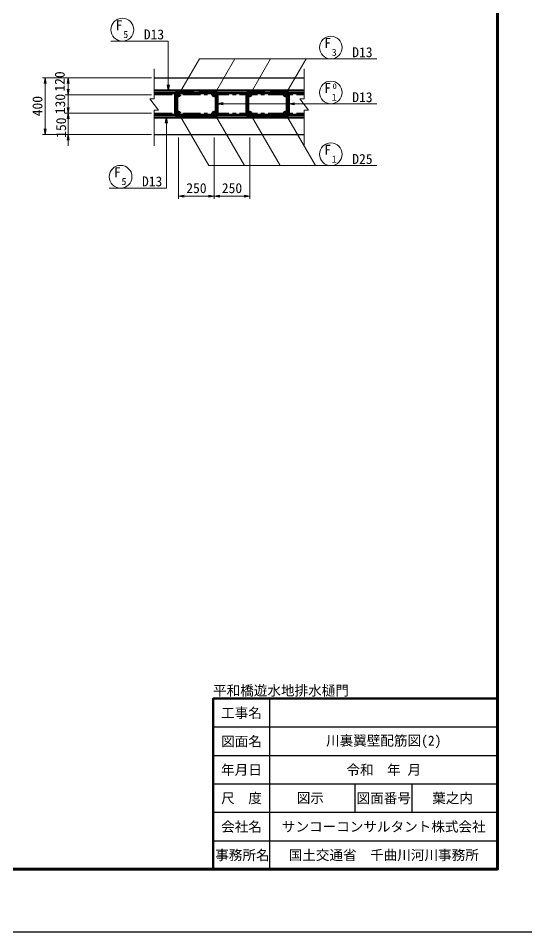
# Model space of a CAD drawing. Header units: millimetres. Extents: x 0 to 126150, y 0 to 29700.
# Drawn here: x 74652 to 83587, y 0 to 16060 of the extents above; entities that cross this region are included whole.
import ezdxf
from ezdxf.enums import TextEntityAlignment as Align

# ---------------------------------------------------------------- set-up
doc = ezdxf.new("R2010")
doc.units = ezdxf.units.MM
doc.header["$LTSCALE"] = 500
doc.linetypes.add('CENTER', pattern=[2, 1.25, -0.25, 0.25, -0.25])
doc.linetypes.add('CONTINU', pattern=[0])
doc.layers.get('Defpoints').update_dxf_attribs({"color": 8})
for name, color, linetype, lineweight in [('D-BMK', 2, 'CENTER', 13), ('D-STR', 3, 'Continuous', 25), ('D-STR-DIM', 7, 'Continuous', 13), ('D-STR-HTXT', 4, 'Continuous', 13), ('D-STR-STR1', 1, 'Continuous', 50), ('D-STR-STR2', 40, 'Continuous', 50), ('D-STR-STR3', 2, 'Continuous', 50), ('D-STR-TXT', 7, 'Continuous', 13), ('D-TTL', 2, 'Continuous', 140), ('D-TTL-FRAM', 2, 'Continuous', 50), ('D-TTL-LINE', 7, 'Continuous', 25), ('D-TTL-TXT', 7, 'Continuous', 25)]:
    doc.layers.add(name, color=color, linetype=linetype, lineweight=lineweight)
doc.styles.add('MS ゴシック', font='')
doc.styles.add('YOKO_GOTHIC', font='')
doc.styles.get('MS ゴシック').set_extended_font_data('MS Gothic')
doc.styles.get('YOKO_GOTHIC').set_extended_font_data('MS Gothic')
doc.dimstyles.new('S50', dxfattribs={"dimscale": 50, "dimtxt": 3.5, "dimasz": 2, "dimexe": 1, "dimexo": 1, "dimgap": 1, "dimtad": 1, "dimdec": 0, "dimzin": 1, "dimdsep": 46, "dimtxsty": 'YOKO_GOTHIC', "dimblk": 'OPEN', "dimcen": 0, "dimclrd": 256, "dimclre": 256, "dimclrt": 256, "dimaunit": 1, "dimadec": 3, "dimazin": 0, "dimtfac": 1, "dimtdec": 0, "dimtix": 1, "dimtmove": 2, "dimatfit": 3, "dimldrblk": 'OPEN', "dimfxl": 1, "dimlwd": -1, "dimlwe": -1, "dimarcsym": 2})
doc.dimstyles.new('S50-20', dxfattribs={"dimscale": 50, "dimtxt": 3.5, "dimasz": 2, "dimexe": 1, "dimexo": 1, "dimgap": 1, "dimtad": 1, "dimdec": 0, "dimlfac": 0.4, "dimzin": 1, "dimdsep": 46, "dimtxsty": 'YOKO_GOTHIC', "dimblk": 'OPEN', "dimcen": 0, "dimclrd": 256, "dimclre": 256, "dimclrt": 256, "dimaunit": 1, "dimadec": 3, "dimazin": 0, "dimtfac": 1, "dimtdec": 0, "dimtix": 1, "dimtmove": 2, "dimatfit": 3, "dimldrblk": 'OPEN', "dimfxl": 1, "dimlwd": -1, "dimlwe": -1, "dimarcsym": 0})

# ---------------------------------------------------------------- blocks, each defined once
blk = doc.blocks.new('_Open')
at = {"color": 0, "linetype": 'ByBlock', "lineweight": -2}
for p, q in [((-1, 0.17), (0, 0)), ((-1, -0.17), (0, 0)), ((0, 0), (-1, 0))]:
    blk.add_line(p, q, dxfattribs=at)
blk = doc.blocks.new('*D184')
at = {"layer": 'D-STR-DIM', "transparency": 16777216}
for p, q in [((78095, 13965), (78095, 12884)), ((78720, 13965), (78720, 12884)), ((78195, 12934), (78620, 12934))]:
    blk.add_line(p, q, dxfattribs=at)
at = {"layer": 'Defpoints', "color": 0, "transparency": 16777216}
for p in [(78095, 14015), (78720, 14015), (78720, 12934)]:
    blk.add_point(p, dxfattribs=at)
at = {"layer": 'D-STR-DIM', "transparency": 16777216, "xscale": 100, "yscale": 100, "zscale": 100, "rotation": 180}
blk.add_blockref('_Open', (78095, 12934), dxfattribs=at)
at = {"layer": 'D-STR-DIM', "transparency": 16777216, "xscale": 100, "yscale": 100, "zscale": 100}
blk.add_blockref('_Open', (78720, 12934), dxfattribs=at)
at = {"layer": 'D-STR-DIM', "transparency": 16777216, "insert": (78408, 13072), "char_height": 175, "attachment_point": 5, "style": 'YOKO_GOTHIC'}
blk.add_mtext('250', dxfattribs=at)
blk = doc.blocks.new('*D185')
at = {"layer": 'D-STR-DIM', "transparency": 16777216}
for p, q in [((77470, 13965), (77470, 12884)), ((78095, 13965), (78095, 12884)), ((77570, 12934), (77995, 12934))]:
    blk.add_line(p, q, dxfattribs=at)
at = {"layer": 'Defpoints', "color": 0, "transparency": 16777216}
for p in [(77470, 14015), (78095, 14015), (78095, 12934)]:
    blk.add_point(p, dxfattribs=at)
at = {"layer": 'D-STR-DIM', "transparency": 16777216, "xscale": 100, "yscale": 100, "zscale": 100, "rotation": 180}
blk.add_blockref('_Open', (77470, 12934), dxfattribs=at)
at = {"layer": 'D-STR-DIM', "transparency": 16777216, "xscale": 100, "yscale": 100, "zscale": 100}
blk.add_blockref('_Open', (78095, 12934), dxfattribs=at)
at = {"layer": 'D-STR-DIM', "transparency": 16777216, "insert": (77783, 13072), "char_height": 175, "attachment_point": 5, "style": 'YOKO_GOTHIC'}
blk.add_mtext('250', dxfattribs=at)
blk = doc.blocks.new('*D186')
at = {"layer": 'D-STR-DIM', "transparency": 16777216}
for p, q in [((75527, 14815), (75527, 14915)), ((76992, 14715), (75477, 14715)), ((75527, 14390), (75527, 14715)), ((76992, 14390), (75477, 14390)), ((75527, 14290), (75527, 14190))]:
    blk.add_line(p, q, dxfattribs=at)
at = {"layer": 'Defpoints', "color": 0, "transparency": 16777216}
for p in [(75527, 14715), (77042, 14715), (77042, 14390)]:
    blk.add_point(p, dxfattribs=at)
at = {"layer": 'D-STR-DIM', "transparency": 16777216, "xscale": 100, "yscale": 100, "zscale": 100}
for p, rotation in [((75527, 14715), 270), ((75527, 14390), 90)]:
    blk.add_blockref('_Open', p, dxfattribs=dict(at, rotation=rotation))
at = {"layer": 'D-STR-DIM', "transparency": 16777216, "insert": (75390, 14552), "char_height": 175, "attachment_point": 5, "rotation": 90, "style": 'YOKO_GOTHIC'}
blk.add_mtext('130', dxfattribs=at)
blk = doc.blocks.new('*D187')
at = {"layer": 'D-STR-DIM', "transparency": 16777216}
for p, q in [((75527, 14490), (75527, 14590)), ((76992, 14390), (75477, 14390)), ((75527, 14015), (75527, 14390)), ((76992, 14015), (75477, 14015)), ((75527, 13915), (75527, 13815))]:
    blk.add_line(p, q, dxfattribs=at)
at = {"layer": 'Defpoints', "color": 0, "transparency": 16777216}
for p in [(75527, 14390), (77042, 14390), (77042, 14015)]:
    blk.add_point(p, dxfattribs=at)
at = {"layer": 'D-STR-DIM', "transparency": 16777216, "xscale": 100, "yscale": 100, "zscale": 100}
for p, rotation in [((75527, 14390), 270), ((75527, 14015), 90)]:
    blk.add_blockref('_Open', p, dxfattribs=dict(at, rotation=rotation))
at = {"layer": 'D-STR-DIM', "transparency": 16777216, "insert": (75406, 14136), "char_height": 175, "attachment_point": 5, "rotation": 90, "style": 'YOKO_GOTHIC'}
blk.add_mtext('150', dxfattribs=at)
blk = doc.blocks.new('*D188')
at = {"layer": 'D-STR-DIM', "transparency": 16777216}
for p, q in [((76992, 15015), (75477, 15015)), ((75527, 14815), (75527, 14915)), ((76992, 14715), (75477, 14715))]:
    blk.add_line(p, q, dxfattribs=at)
at = {"layer": 'Defpoints', "color": 0, "transparency": 16777216}
for p in [(75527, 15015), (77042, 15015), (77042, 14715)]:
    blk.add_point(p, dxfattribs=at)
at = {"layer": 'D-STR-DIM', "transparency": 16777216, "xscale": 100, "yscale": 100, "zscale": 100}
for p, rotation in [((75527, 15015), 90), ((75527, 14715), 270)]:
    blk.add_blockref('_Open', p, dxfattribs=dict(at, rotation=rotation))
at = {"layer": 'D-STR-DIM', "transparency": 16777216, "insert": (75382, 14948), "char_height": 175, "attachment_point": 5, "rotation": 90, "style": 'YOKO_GOTHIC'}
blk.add_mtext('120', dxfattribs=at)
blk = doc.blocks.new('*D189')
at = {"layer": 'D-STR-DIM', "transparency": 16777216}
for p, q in [((76992, 15015), (75077, 15015)), ((75127, 14115), (75127, 14915)), ((76992, 14015), (75077, 14015))]:
    blk.add_line(p, q, dxfattribs=at)
at = {"layer": 'Defpoints', "color": 0, "transparency": 16777216}
for p in [(75127, 15015), (77042, 15015), (77042, 14015)]:
    blk.add_point(p, dxfattribs=at)
at = {"layer": 'D-STR-DIM', "transparency": 16777216, "xscale": 100, "yscale": 100, "zscale": 100}
for p, rotation in [((75127, 15015), 90), ((75127, 14015), 270)]:
    blk.add_blockref('_Open', p, dxfattribs=dict(at, rotation=rotation))
at = {"layer": 'D-STR-DIM', "transparency": 16777216, "insert": (74990, 14515), "char_height": 175, "attachment_point": 5, "rotation": 90, "style": 'YOKO_GOTHIC'}
blk.add_mtext('400', dxfattribs=at)

msp = doc.modelspace()

# ---------------------------------------------------------------- linework, layer by layer
at = {"layer": 'D-BMK', "ltscale": 0.5}
for p, q in [((77041.9, 14714.6), (79677, 14714.6)), ((77041.9, 14389.6), (79677, 14389.6))]:
    msp.add_line(p, q, dxfattribs=at)
at = {"layer": 'D-STR'}
for p, q in [((77041.9, 15014.6), (79677, 15014.6)), ((77041.9, 14014.6), (79677, 14014.6))]:
    msp.add_line(p, q, dxfattribs=at)
at = {"layer": 'D-STR-HTXT'}
for p, q in [((76281.5, 15658.5), (77288, 15658.5)), ((77470.1, 14714.6), (77834.1, 15345.1)), ((80951.6, 15345.1), (77834.1, 15345.1)), ((78095.1, 14714.6), (78459.1, 15345.1)), ((78720.1, 14714.6), (79084.1, 15345.1)), ((79345, 14714.6), (79709.1, 15345.1)), ((79945, 14554.8), (80951.6, 14554.8)), ((77470.1, 14389.6), (78001.8, 13468.7)), ((78095.1, 14389.6), (78626.7, 13468.7)), ((78720.1, 14389.6), (79251.7, 13468.7)), ((79345, 14389.6), (79876.7, 13468.7)), ((80951.6, 13468.7), (78001.8, 13468.7)), ((76249.8, 13073.9), (77256.4, 13073.9))]:
    msp.add_line(p, q, dxfattribs=at)
for points in [[(77041.9, 13818.6), (77041.9, 14442.1), (77116.9, 14442.1), (76966.9, 14642.1), (77041.9, 14642.1), (77041.9, 15170.4)], [(79677, 13818.6), (79677, 14442.1), (79752, 14442.1), (79602, 14642.1), (79677, 14642.1), (79677, 15170.4)]]:
    msp.add_lwpolyline(points, dxfattribs=at)
for centre in [(76481.5, 15858.5), (80145, 15545.1), (80145, 14754.8), (80145, 13668.7), (76449.8, 13273.9)]:
    msp.add_circle(centre, 200, dxfattribs=at)
at = {"layer": 'D-STR-STR1'}
for p, q in [((77041.9, 14789.6), (79677, 14789.6)), ((77041.9, 14742.1), (77416.8, 14742.1)), ((77720, 14742.1), (77845.1, 14742.1)), ((78148.5, 14742.1), (78666.7, 14742.1)), ((78970, 14742.1), (79095.1, 14742.1)), ((79398.5, 14742.1), (79677, 14742.1)), ((77041.9, 14362.1), (77416.8, 14362.1)), ((77041.9, 14314.6), (79677, 14314.6)), ((78148.5, 14362.1), (78666.7, 14362.1)), ((79398.5, 14362.1), (79677, 14362.1))]:
    msp.add_line(p, q, dxfattribs=at)
at = {"layer": 'D-STR-STR2'}
for centre in [(77470.1, 14714.6), (78095.1, 14714.6), (78720.1, 14714.6), (79345, 14714.6), (77470.1, 14389.6), (78095.1, 14389.6), (78720.1, 14389.6), (79345, 14389.6)]:
    msp.add_circle(centre, 27.5, dxfattribs=at)
at = {"layer": 'D-STR-STR3'}
for p, q in [((77410.1, 14389.6), (77410.1, 14714.6)), ((77442.6, 14389.6), (77442.6, 14714.6)), ((77470, 14774.6), (77720, 14774.6)), ((77470, 14742.1), (77720, 14742.1)), ((77720, 14742.1), (77720, 14774.6)), ((77845.1, 14742.1), (77845.1, 14774.6)), ((77845.1, 14774.6), (78095.1, 14774.6)), ((77845.1, 14742.1), (78095.1, 14742.1)), ((78122.6, 14389.6), (78122.6, 14714.6)), ((78155.2, 14389.6), (78155.4, 14714.6)), ((78660.1, 14389.6), (78660.1, 14714.6)), ((78692.6, 14389.6), (78692.6, 14714.6)), ((78720, 14774.6), (78970, 14774.6)), ((78720, 14742.1), (78970, 14742.1)), ((78970, 14742.1), (78970, 14774.6)), ((79095.1, 14742.1), (79095.1, 14774.6)), ((79095.1, 14774.6), (79345, 14774.6)), ((79095.1, 14742.1), (79345, 14742.1)), ((79372.5, 14389.6), (79372.5, 14714.6)), ((79405.1, 14389.6), (79405.3, 14714.6)), ((77470.1, 14362.1), (78095.1, 14362.1)), ((77470.1, 14329.6), (78095.1, 14329.6)), ((78720.1, 14362.1), (79345, 14362.1)), ((78720.1, 14329.6), (79345.1, 14329.6))]:
    msp.add_line(p, q, dxfattribs=at)
for centre, start, end in [((77470.1, 14714.6), 90.00001, 180), ((78095.2, 14714.6), 0, 90.00001), ((78720.1, 14714.6), 90.00001, 180), ((79345.1, 14714.6), 0, 90.00001), ((77470.1, 14389.6), 180, 270), ((78095.2, 14389.6), 270, 0), ((78720.1, 14389.6), 180, 270), ((79345.1, 14389.6), 270, 0)]:
    msp.add_arc(centre, 60, start, end, dxfattribs=at)
at = {"layer": 'D-TTL'}
msp.add_lwpolyline([(43075, 28600), (43075, 1100), (83075, 1100), (83075, 28600)], close=True, dxfattribs=at)
at = {"layer": 'D-TTL-FRAM'}
msp.add_lwpolyline([(78075, 1100), (78075, 4100), (83075, 4100)], dxfattribs=at)
at = {"layer": 'D-TTL-LINE'}
for p, q in [((79075, 1100), (79075, 4100)), ((78075, 3600), (83075, 3600)), ((78075, 3100), (83075, 3100)), ((78075, 2600), (83075, 2600)), ((80575, 2100), (80575, 2600)), ((81575, 2100), (81575, 2600)), ((78075, 2100), (83075, 2100)), ((78075, 1600), (83075, 1600))]:
    msp.add_line(p, q, dxfattribs=at)
at = {"layer": 'Defpoints', "color": 1}
msp.add_lwpolyline([(42050, 29700), (42050, 0), (84100, 0), (84100, 29700)], close=True, dxfattribs=at)

# ---------------------------------------------------------------- block references
at = {"layer": 'D-STR-HTXT', "xscale": 100, "yscale": 100, "zscale": 100, "rotation": 180}
msp.add_blockref('_Open', (79405.2, 14554.8), dxfattribs=at)

# ---------------------------------------------------------------- texts
at = {"layer": 'D-STR-TXT', "style": 'YOKO_GOTHIC'}
for s, height, p in [('F', 175, (76425.2, 15850.2)), ('5', 125, (76540.9, 15712.4)), ('F', 175, (80088.7, 15536.8)), ('3', 125, (80204.4, 15398.9)), ('F', 175, (80088.7, 14746.4)), ('0', 100, (80213.1, 14814.9)), ('1', 125, (80204.4, 14608.6)), ('F', 175, (80088.7, 13660.4)), ('1', 125, (80204.4, 13522.6)), ('F', 175, (76393.6, 13265.6)), ('5', 125, (76509.2, 13127.8))]:
    msp.add_text(s, height=height, dxfattribs=at).set_placement(p, align=Align.CENTER)
for s, p in [('D13', (76858, 15688.5)), ('D13', (80521.5, 15375.1)), ('D13', (80521.5, 14584.8)), ('D25', (80521.5, 13498.7)), ('D13', (76826.3, 13103.9))]:
    msp.add_text(s, height=175, dxfattribs=at).set_placement(p)
at = {"layer": 'D-TTL-TXT', "style": 'MS ゴシック'}
msp.add_text('平和橋遊水地排水樋門', height=175, dxfattribs=at).set_placement((78075, 4100), align=Align.BOTTOM_LEFT)
for s, p in [('工事名', (78575, 3850)), ('図面名', (78575, 3350)), ('川裏翼壁配筋図(2)', (81075, 3350)), ('年月日', (78575, 2850)), ('令和  年 月', (81075, 2850)), ('尺\u3000度', (78575, 2350)), ('図示', (79784.9, 2350)), ('図面番号', (81075, 2350)), ('葉之内', (82284.9, 2350)), ('会社名', (78575, 1850)), ('サンコーコンサルタント株式会社', (81075, 1850)), ('事務所名', (78591.1, 1350)), ('国土交通省\u3000千曲川河川事務所', (81075, 1350))]:
    msp.add_text(s, height=175, dxfattribs=at).set_placement(p, align=Align.MIDDLE)

# ---------------------------------------------------------------- dimensions: what is measured, and where the dimension line sits
at = {"layer": 'D-STR-DIM'}
for base, p1, p2, picture, middle in [((75527.4, 15014.6), (77041.9, 14714.6), (77041.9, 15014.6), '*D188', (75381.9, 14947.7)), ((75527.4, 14389.6), (77041.9, 14014.6), (77041.9, 14389.6), '*D187', (75405.7, 14135.6))]:
    dim = msp.add_linear_dim(base=base, p1=p1, p2=p2, angle=90, dimstyle='S50-20', dxfattribs=at)
    dim.commit()
    dim.dimension.update_dxf_attribs({"geometry": picture, "text_midpoint": middle, "dimtype": 160})
for base, p1, p2, picture, middle in [((75127.4, 15014.6), (77041.9, 14014.6), (77041.9, 15014.6), '*D189', (74989.9, 14514.6)), ((75527.4, 14714.6), (77041.9, 14389.6), (77041.9, 14714.6), '*D186', (75389.9, 14552.1))]:
    dim = msp.add_linear_dim(base=base, p1=p1, p2=p2, angle=90, dimstyle='S50-20', dxfattribs=at)
    dim.commit()
    dim.dimension.update_dxf_attribs({"geometry": picture, "text_midpoint": middle})
for base, p1, p2, picture, middle in [((78095.1, 12934.2), (77470.1, 14014.6), (78095.1, 14014.6), '*D185', (77782.6, 13071.7)), ((78720.2, 12934.2), (78095.1, 14014.6), (78720.2, 14014.6), '*D184', (78407.6, 13071.7))]:
    dim = msp.add_linear_dim(base=base, p1=p1, p2=p2, dimstyle='S50-20', dxfattribs=at)
    dim.commit()
    dim.dimension.update_dxf_attribs({"geometry": picture, "text_midpoint": middle})

# ---------------------------------------------------------------- leaders
at = {"layer": 'D-STR-HTXT', "linetype": 'CONTINU'}
for points in [[(77288, 14789.6), (77288, 15658.5)], [(78155.3, 14554.9), (79945, 14554.8)], [(77256.4, 14314.6), (77256.4, 13073.9)]]:
    msp.add_leader(points, dimstyle='S50', dxfattribs=at)

doc.saveas('drawing.dxf')
